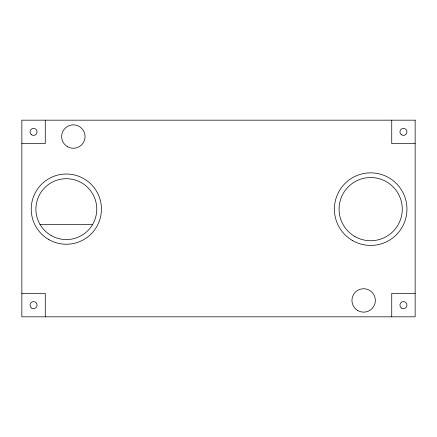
<?xml version="1.0" encoding="UTF-8"?>
<svg xmlns="http://www.w3.org/2000/svg" width="437" height="437" viewBox="0 0 437 437"><rect width="100%" height="100%" fill="white"/><g stroke="black" fill="none" stroke-linecap="round" stroke-linejoin="round"><path stroke-width="0.66" d="M21.85 143.587L45.262 143.587L45.262 120.175M415.15 143.587L391.738 143.587L391.738 120.175M39.975 224.35L92.688 224.35M21.85 293.413L45.262 293.413L45.262 316.825M415.15 293.413L391.738 293.413L391.738 316.825M415.15 120.175L21.85 120.175L21.85 316.825L415.15 316.825L415.15 120.175M401.69 308.161A3.512 3.512 0 0 0 406.956 305.119A3.512 3.512 0 0 0 401.69 302.076A3.512 3.512 0 0 0 401.69 308.161M31.797 308.161A3.512 3.512 0 0 0 37.069 305.119A3.512 3.512 0 0 0 31.797 302.076A3.512 3.512 0 0 0 31.797 308.161M401.423 134.749A3.512 3.512 0 0 0 406.94 132.198A3.512 3.512 0 0 0 401.969 128.691A3.512 3.512 0 0 0 401.423 134.749M31.535 134.749A3.512 3.512 0 0 0 37.052 132.198A3.512 3.512 0 0 0 32.081 128.691A3.512 3.512 0 0 0 31.535 134.749M357.794 310.576A11.706 11.706 0 0 0 375.35 300.438A11.706 11.706 0 0 0 357.794 290.299A11.706 11.706 0 0 0 357.794 310.576M67.5 146.701A11.706 11.706 0 0 0 85.057 136.562A11.706 11.706 0 0 0 67.5 126.424A11.706 11.706 0 0 0 67.5 146.701M352.528 240.563A36.287 36.287 0 0 0 406.956 209.137A36.287 36.287 0 0 0 352.528 177.712A36.287 36.287 0 0 0 352.528 240.563M354.866 236.504A31.606 31.606 0 0 0 402.275 209.137A31.606 31.606 0 0 0 354.866 181.765A31.606 31.606 0 0 0 354.866 236.504M51.113 235.494A30.432 30.432 0 0 0 96.763 209.137A30.432 30.432 0 0 0 51.113 182.781A30.432 30.432 0 0 0 51.113 235.494M48.775 239.547A35.118 35.118 0 0 0 101.444 209.137A35.118 35.118 0 0 0 48.775 178.722A35.118 35.118 0 0 0 48.775 239.547"/></g></svg>
